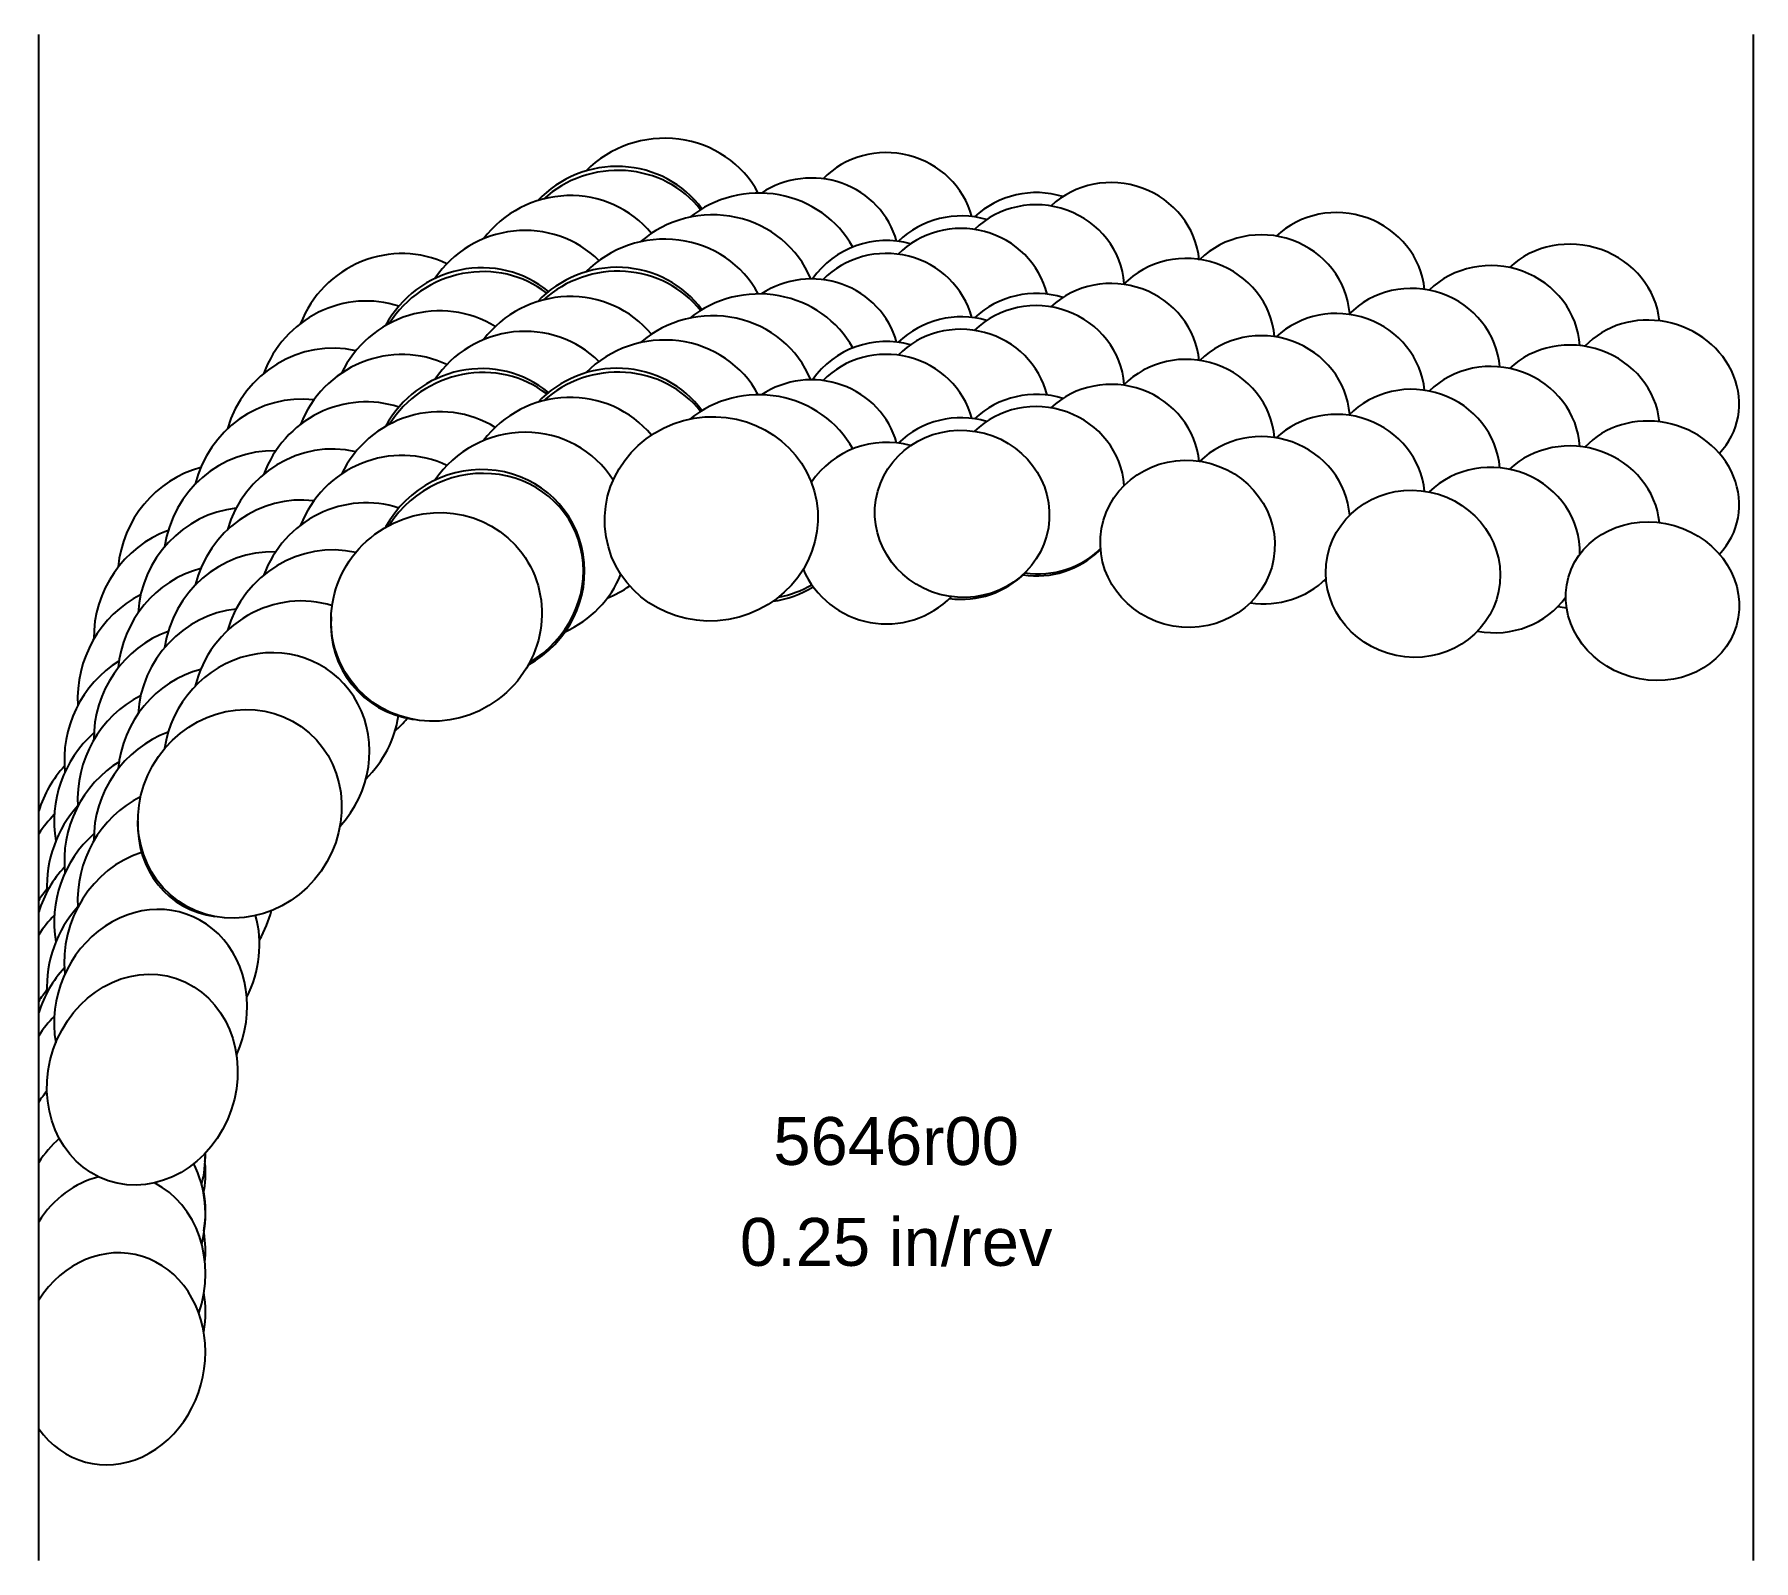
# Model space of a CAD drawing. Header units: inches. Extents: x -4.26 to 0, y -2.66 to 1.12.
import ezdxf
from ezdxf.enums import TextEntityAlignment as Align

# ---------------------------------------------------------------- set-up
doc = ezdxf.new("R2010")
doc.units = ezdxf.units.IN
doc.header["$MEASUREMENT"] = 0
for name, color, linetype, true_color in [('Blade_1', 30, 'Continuous', 0xff7f00), ('Blade_2', 7, 'Continuous', 0xcccc00), ('Blade_3', 7, 'Continuous', 0x00cc00), ('Blade_4', 7, 'Continuous', 0x00cccc), ('Blade_5', 7, 'Continuous', 0x0066cc), ('Blade_6', 190, 'Continuous', 0x7f00ff)]:
    doc.layers.add(name, color=color, linetype=linetype, true_color=true_color)
doc.layers.add('Gage_Line', color=7, linetype='Continuous')
doc.styles.get("Standard").update_dxf_attribs({"font": 'arial.ttf'})

msp = doc.modelspace()

# ---------------------------------------------------------------- linework, layer by layer
at = {"layer": 'Blade_1'}
for centre, major_axis, ratio, start_param, end_param in [((-2.583155, 0.42228), (0.260746, 0.044406), 0.95628364, 6.48977757, 8.42078066), ((-1.961462, 0.434809), (0.213652, -0.035), 0.95588719, 0.38564502, 2.5483994), ((-2.148881, 0.386839), (0.223075, -0.029368), 1, 7.71627143, 8.93944278), ((-1.402798, 0.360364), (0.2132, -0.037656), 0.95569555, 6.53076735, 8.84507522), ((-0.844083, 0.286123), (0.212032, -0.043758), 0.95519451, 6.5573032, 8.87584172), ((-3.264219, 0.17923), (0.212236, 0.157848), 0.96491513, 6.64065115, 8.35497239), ((-2.583155, 0.17228), (0.260746, 0.044406), 0.95628364, 6.48977757, 8.42078066), ((-1.961462, 0.184809), (0.213652, -0.035), 0.95588719, 0.38564502, 2.5483994), ((-0.250561, 0.218219), (0.208056, -0.059875), 0.89994254, 5.84616411, 9.00061247), ((-2.148881, 0.136839), (0.223075, -0.029368), 1, 7.71627143, 8.93944278), ((-1.402798, 0.110364), (0.2132, -0.037656), 0.95569555, 6.53076735, 8.84507522), ((-0.844083, 0.036123), (0.212032, -0.043758), 0.95519451, 6.5573032, 8.87584172), ((-3.264219, -0.07077), (0.212236, 0.157848), 0.96491513, 6.64065115, 8.35497239), ((-0.250561, -0.031781), (0.208056, -0.059875), 0.89994254, 5.84616411, 9.00061247), ((-2.148881, -0.113161), (0.223075, -0.029368), 1, 7.71627143, 8.96015924), ((-3.751614, -0.308555), (0.15227, 0.216273), 0.93143553, 6.96644142, 8.4438315), ((-2.148881, -0.113161), (0.223075, -0.029368), 1, 3.68160505, 5.6400368), ((-3.751614, -0.558555), (0.15227, 0.216273), 0.93143553, 6.96644142, 8.4438315), ((-3.266346, -0.324528), (0.220288, 0.146401), 0.93890207, 2.50954961, 3.94299615), ((-3.993193, -0.967353), (0.084901, 0.250503), 0.88047376, 7.39219361, 8.2756284), ((-3.756641, -0.810295), (0.161112, 0.209769), 0.89697918, 2.23685115, 3.61890549), ((-3.993193, -1.217353), (0.084901, 0.250503), 0.88047376, 7.39219361, 8.2756284), ((-4.067055, -1.659278), (0.060719, 0.257436), 0.86340777, 4.8721177, 4.95127386), ((-4.067055, -1.909278), (0.060719, 0.257436), 0.86340777, 4.8721177, 5.1529869), ((-4.067055, -2.159278), (0.060719, 0.257436), 0.86340777, 2.49093991, 7.46717056)]:
    msp.add_ellipse(centre, major_axis=major_axis, ratio=ratio, start_param=start_param, end_param=end_param, dxfattribs=at)
for centre, major_axis, ratio in [((-2.583155, -0.07772), (0.260746, 0.044406), 0.95628364), ((-1.961462, -0.065191), (0.213652, -0.035), 0.95588719), ((-1.402798, -0.139636), (0.2132, -0.037656), 0.95569555), ((-0.844083, -0.213877), (0.212032, -0.043758), 0.95519451), ((-3.264219, -0.32077), (0.212236, 0.157848), 0.96491513), ((-0.250561, -0.281781), (0.208056, -0.059875), 0.89994254), ((-3.751614, -0.808555), (0.15227, 0.216273), 0.93143553), ((-3.993193, -1.467353), (0.084901, 0.250503), 0.88047376)]:
    msp.add_ellipse(centre, major_axis=major_axis, ratio=ratio, dxfattribs=at)
at = {"layer": 'Blade_2'}
for centre, major_axis, ratio, start_param, end_param in [((-2.46675, 0.476541), (0.263591, 0.02191), 0.95652085, 0.4035494, 2.18718628), ((-3.159164, 0.285626), (0.221281, 0.144897), 0.96948901, 6.57041144, 8.36735434), ((-3.160895, 0.281308), (0.228793, 0.132717), 0.94491002, 6.64384456, 8.35931997), ((-2.46675, 0.226541), (0.263591, 0.02191), 0.95652085, 0.4035494, 2.18718628), ((-3.159164, 0.035626), (0.221281, 0.144897), 0.96948901, 6.57041144, 8.36735434), ((-3.160895, 0.031308), (0.228793, 0.132717), 0.94491002, 6.64384456, 8.35931997), ((-2.46675, -0.023459), (0.263591, 0.02191), 0.95652085, 0.4035494, 2.18718628), ((-3.685097, -0.168495), (0.160626, 0.210142), 0.94349199, 6.8766613, 8.39552576), ((-3.159164, -0.214374), (0.221281, 0.144897), 0.96948901, 4.63402253, 8.36735434), ((-3.160895, -0.218692), (0.228793, 0.132717), 0.94491002, 4.72258982, 8.35931997), ((-3.685097, -0.418495), (0.160626, 0.210142), 0.94349199, 6.8766613, 8.39552576), ((-2.465536, -0.02952), (0.25403, 0.022225), 1, 4.76392457, 5.18286115), ((-2.46675, -0.023459), (0.263591, 0.02191), 0.95652085, 4.82605496, 5.15975121), ((-3.685097, -0.668495), (0.160626, 0.210142), 0.94349199, 4.61398704, 8.39552576), ((-3.972541, -0.80627), (0.097296, 0.245955), 0.88858797, 7.3296586, 8.46203571), ((-3.972541, -1.05627), (0.097296, 0.245955), 0.88858797, 7.3296586, 8.46203571), ((-3.972541, -1.30627), (0.097296, 0.245955), 0.88858797, 4.6562275, 8.46203571), ((-4.067055, -1.715239), (0.060719, 0.257436), 0.86340777, 4.78072501, 5.06721369), ((-4.067055, -1.965239), (0.060719, 0.257436), 0.86340777, 6.69788067, 7.46717056), ((-4.067055, -1.965239), (0.060719, 0.257436), 0.86340777, 4.59995087, 6.08313516)]:
    msp.add_ellipse(centre, major_axis=major_axis, ratio=ratio, start_param=start_param, end_param=end_param, dxfattribs=at)
at = {"layer": 'Blade_3'}
for centre, major_axis, ratio, start_param, end_param in [((-2.33364, 0.559837), (0.215964, -0.015224), 0.95616811, 6.60381366, 8.53754725), ((-1.963713, 0.447916), (0.223075, -0.029368), 1, 7.70106248, 8.75163163), ((-1.775272, 0.493383), (0.213536, -0.035701), 0.95583812, 6.51414153, 8.81538155), ((-3.0503, 0.377709), (0.230018, 0.130583), 0.97374817, 6.54777595, 8.32535945), ((-1.216617, 0.418981), (0.212945, -0.039075), 0.95558664, 6.53222716, 8.83224711), ((-0.646329, 0.345061), (0.211563, -0.045973), 0.94387046, 6.54129667, 8.87263794), ((-2.33364, 0.309837), (0.215964, -0.015224), 0.95616811, 6.60381366, 8.53754725), ((-1.963713, 0.197916), (0.223075, -0.029368), 1, 7.70106248, 8.75163163), ((-1.775272, 0.243383), (0.213536, -0.035701), 0.95583812, 6.51414153, 8.81538155), ((-3.0503, 0.127709), (0.230018, 0.130583), 0.97374817, 6.54777595, 8.32535945), ((-1.216617, 0.168981), (0.212945, -0.039075), 0.95558664, 6.53222716, 8.83224711), ((-0.646329, 0.095061), (0.211563, -0.045973), 0.94387046, 6.54129667, 8.87263794), ((-2.33364, 0.059837), (0.215964, -0.015224), 0.95616811, 6.60381366, 8.53754725), ((-3.612358, -0.040087), (0.170915, 0.201862), 0.94920918, 6.83784451, 8.34426307), ((-1.775272, -0.006617), (0.213536, -0.035701), 0.95583812, 6.51414153, 8.81538155), ((-1.963713, -0.052084), (0.223075, -0.029368), 1, 7.70106248, 8.75163163), ((-3.0503, -0.122291), (0.230018, 0.130583), 0.97374817, 6.32775461, 8.32535945), ((-1.216617, -0.081019), (0.212945, -0.039075), 0.95558664, 6.53222716, 8.83224711), ((-0.646329, -0.154939), (0.211563, -0.045973), 0.94387046, 6.45967018, 8.87263794), ((-3.612358, -0.290087), (0.170915, 0.201862), 0.94920918, 6.83784451, 8.34426307), ((-1.775272, -0.006617), (0.213536, -0.035701), 0.95583812, 4.7286519, 5.68222781), ((-1.963713, -0.052084), (0.223075, -0.029368), 1, 4.71375643, 5.62711108), ((-3.0503, -0.122291), (0.230018, 0.130583), 0.97374817, 4.62024812, 5.3889277), ((-1.216617, -0.081019), (0.212945, -0.039075), 0.95558664, 4.74471943, 5.69904901), ((-3.612358, -0.540087), (0.170915, 0.201862), 0.94920918, 6.65089814, 8.34426307), ((-0.646329, -0.154939), (0.211563, -0.045973), 0.94387046, 4.73953105, 5.9071741), ((-3.944588, -0.65356), (0.10867, 0.241145), 0.89638305, 7.20429553, 8.43768755), ((-3.612358, -0.540087), (0.170915, 0.201862), 0.94920918, 4.6129565, 5.28825481), ((-3.944588, -0.90356), (0.10867, 0.241145), 0.89638305, 7.19467027, 8.43768755), ((-3.944588, -1.15356), (0.10867, 0.241145), 0.89638305, 6.95938828, 8.43768755), ((-3.944588, -1.15356), (0.10867, 0.241145), 0.89638305, 4.66188708, 5.46112882), ((-4.067055, -1.818544), (0.060719, 0.257436), 0.86340777, 7.15875845, 7.46717056), ((-4.067055, -1.818544), (0.060719, 0.257436), 0.86340777, 4.69548002, 5.48708567)]:
    msp.add_ellipse(centre, major_axis=major_axis, ratio=ratio, start_param=start_param, end_param=end_param, dxfattribs=at)
at = {"layer": 'Blade_4'}
for centre, major_axis, ratio, start_param, end_param in [((-2.937629, 0.464471), (0.239749, 0.111717), 0.97394379, 6.529091, 8.35203468), ((-2.937629, 0.214471), (0.239749, 0.111717), 0.97394379, 6.529091, 8.35203468), ((-3.533523, 0.086317), (0.181297, 0.192592), 0.95464771, 6.78984645, 8.35618251), ((-2.937629, -0.035529), (0.239749, 0.111717), 0.97394379, 6.529091, 8.35203468), ((-3.533523, -0.163683), (0.181297, 0.192592), 0.95464771, 6.78984645, 8.35618251), ((-3.533523, -0.413683), (0.181297, 0.192592), 0.95464771, 6.78984645, 8.35618251), ((-2.937629, -0.035529), (0.239749, 0.111717), 0.97394379, 4.66215689, 4.90321527), ((-3.908854, -0.499566), (0.120371, 0.235523), 0.90393867, 7.16827449, 8.44242637), ((-3.908854, -0.749566), (0.120371, 0.235523), 0.90393867, 7.16827449, 8.44242637), ((-3.533523, -0.413683), (0.181297, 0.192592), 0.95464771, 4.62081352, 4.78653559), ((-3.908854, -0.999566), (0.120371, 0.235523), 0.90393867, 7.16827449, 8.44242637), ((-4.067055, -1.169077), (0.060719, 0.257436), 0.86340777, 7.33184603, 7.46717056), ((-3.908854, -0.999566), (0.120371, 0.235523), 0.90393867, 4.65753471, 4.95538611), ((-4.067055, -1.419077), (0.060719, 0.257436), 0.86340777, 7.33184603, 7.46717056), ((-4.067055, -1.669077), (0.060719, 0.257436), 0.86340777, 7.33184603, 7.46717056), ((-4.067055, -1.669077), (0.060719, 0.257436), 0.86340777, 4.68996862, 4.98894844)]:
    msp.add_ellipse(centre, major_axis=major_axis, ratio=ratio, start_param=start_param, end_param=end_param, dxfattribs=at)
at = {"layer": 'Blade_5'}
for centre, major_axis, ratio, start_param, end_param in [((-2.147401, 0.622843), (0.21504, -0.025101), 0.95603988, 0.35811703, 2.50620175), ((-2.820904, 0.536654), (0.24748, 0.093347), 0.97601812, 6.55064979, 8.31788575), ((-2.821756, 0.532444), (0.251312, 0.082477), 0.95355975, 6.61468867, 8.28966326), ((-1.589083, 0.548395), (0.21339, -0.036564), 0.95577618, 6.53473652, 8.79860412), ((-1.777513, 0.505779), (0.223075, -0.029368), 1, 7.6874351, 8.73432515), ((-1.030444, 0.474055), (0.212582, -0.041), 0.95543168, 6.56400641, 8.82081797), ((-0.448263, 0.401932), (0.210767, -0.049491), 0.92436745, 6.58698662, 8.88043675), ((-2.147401, 0.372843), (0.21504, -0.025101), 0.95603988, 0.35811703, 2.50620175), ((-2.820904, 0.286654), (0.24748, 0.093347), 0.97601812, 6.55064979, 8.31788575), ((-2.821756, 0.282444), (0.251312, 0.082477), 0.95355975, 6.61468867, 8.28966326), ((-1.589083, 0.298395), (0.21339, -0.036564), 0.95577618, 6.53473652, 8.79860412), ((-3.448675, 0.203089), (0.191048, 0.182924), 0.95980537, 6.75208301, 8.32597333), ((-1.777513, 0.255779), (0.223075, -0.029368), 1, 7.6874351, 8.73432515), ((-1.030444, 0.224055), (0.212582, -0.041), 0.95543168, 6.56400641, 8.82081797), ((-2.147401, 0.122843), (0.21504, -0.025101), 0.95603988, 0.35811703, 2.50620175), ((-0.448263, 0.151932), (0.210767, -0.049491), 0.92436745, 6.58698662, 8.88043675), ((-2.820904, 0.036654), (0.24748, 0.093347), 0.97601812, 6.55064979, 8.31788575), ((-2.821756, 0.032444), (0.251312, 0.082477), 0.95355975, 6.61468867, 8.28966326), ((-1.589083, 0.048395), (0.21339, -0.036564), 0.95577618, 6.53473652, 8.79860412), ((-3.448675, -0.046911), (0.191048, 0.182924), 0.95980537, 6.75208301, 8.32597333), ((-1.777513, 0.005779), (0.223075, -0.029368), 1, 7.6874351, 8.73432515), ((-1.030444, -0.025945), (0.212582, -0.041), 0.95543168, 6.56400641, 8.82081797), ((-0.448263, -0.098068), (0.210767, -0.049491), 0.92436745, 6.58698662, 8.88043675), ((-3.448675, -0.296911), (0.191048, 0.182924), 0.95980537, 6.75208301, 8.32597333), ((-3.865065, -0.351798), (0.12993, 0.230387), 0.91813804, 7.09489391, 8.42258497), ((-1.777513, 0.005779), (0.223075, -0.029368), 1, 4.69643758, 5.61150926), ((-1.589083, 0.048395), (0.21339, -0.036564), 0.95577618, 4.71779557, 4.74060312), ((-1.030444, -0.025945), (0.212582, -0.041), 0.95543168, 4.73898623, 4.76158437), ((-0.448263, -0.098068), (0.210767, -0.049491), 0.92436745, 4.75485943, 4.85577875), ((-3.865065, -0.601798), (0.12993, 0.230387), 0.91813804, 7.09489391, 8.42258497), ((-3.865065, -0.851798), (0.12993, 0.230387), 0.91813804, 7.09489391, 8.42258497), ((-4.067055, -1.004184), (0.060719, 0.257436), 0.86340777, 7.22615411, 7.46717056), ((-4.067055, -1.254184), (0.060719, 0.257436), 0.86340777, 7.22615411, 7.46717056), ((-4.067055, -1.504184), (0.060719, 0.257436), 0.86340777, 7.22615411, 7.46717056)]:
    msp.add_ellipse(centre, major_axis=major_axis, ratio=ratio, start_param=start_param, end_param=end_param, dxfattribs=at)
at = {"layer": 'Blade_6'}
for centre, major_axis, ratio, start_param, end_param in [((-2.703438, 0.612884), (0.259227, 0.05255), 0.95310891, 6.55399148, 8.46943278), ((-2.703438, 0.362884), (0.259227, 0.05255), 0.95310891, 6.55399148, 8.46943278), ((-3.358418, 0.320437), (0.200484, 0.17253), 0.96467295, 6.68221607, 8.35851436), ((-2.703438, 0.112884), (0.259227, 0.05255), 0.95310891, 6.55399148, 8.46943278), ((-3.358418, 0.070437), (0.200484, 0.17253), 0.96467295, 6.68221607, 8.35851436), ((-3.358418, -0.179563), (0.200484, 0.17253), 0.96467295, 6.68221607, 8.35851436), ((-3.803439, -0.201559), (0.141287, 0.223603), 0.92493038, 7.06327542, 8.36527373), ((-3.803439, -0.451559), (0.141287, 0.223603), 0.92493038, 7.06327542, 8.36527373), ((-3.803439, -0.701559), (0.141287, 0.223603), 0.92493038, 7.06327542, 8.36527373), ((-4.032907, -0.872429), (0.074918, 0.253668), 0.8636808, 7.3355318, 7.82830966), ((-4.032907, -1.122429), (0.074918, 0.253668), 0.8636808, 7.3355318, 7.82830966), ((-4.032907, -1.372429), (0.074918, 0.253668), 0.8636808, 7.3355318, 7.82830966), ((-4.067054, -1.808745), (0.060678, 0.257446), 0.86340049, 4.78599376, 5.15815219), ((-4.067054, -2.058745), (0.060678, 0.257446), 0.86340049, 4.78599376, 5.15815219)]:
    msp.add_ellipse(centre, major_axis=major_axis, ratio=ratio, start_param=start_param, end_param=end_param, dxfattribs=at)
at = {"layer": 'Gage_Line'}
for p, q in [((-4.25, -2.659278), (-4.25, 1.122843)), ((0, -2.659278), (0, 1.122843))]:
    msp.add_line(p, q, dxfattribs=at)

# ---------------------------------------------------------------- texts
for s, p in [('5646r00', (-2.125, -1.619458)), ('0.25 in/rev', (-2.125, -1.869458))]:
    msp.add_text(s, height=0.11875).set_placement(p, align=Align.MIDDLE_CENTER)

doc.saveas('drawing.dxf')
